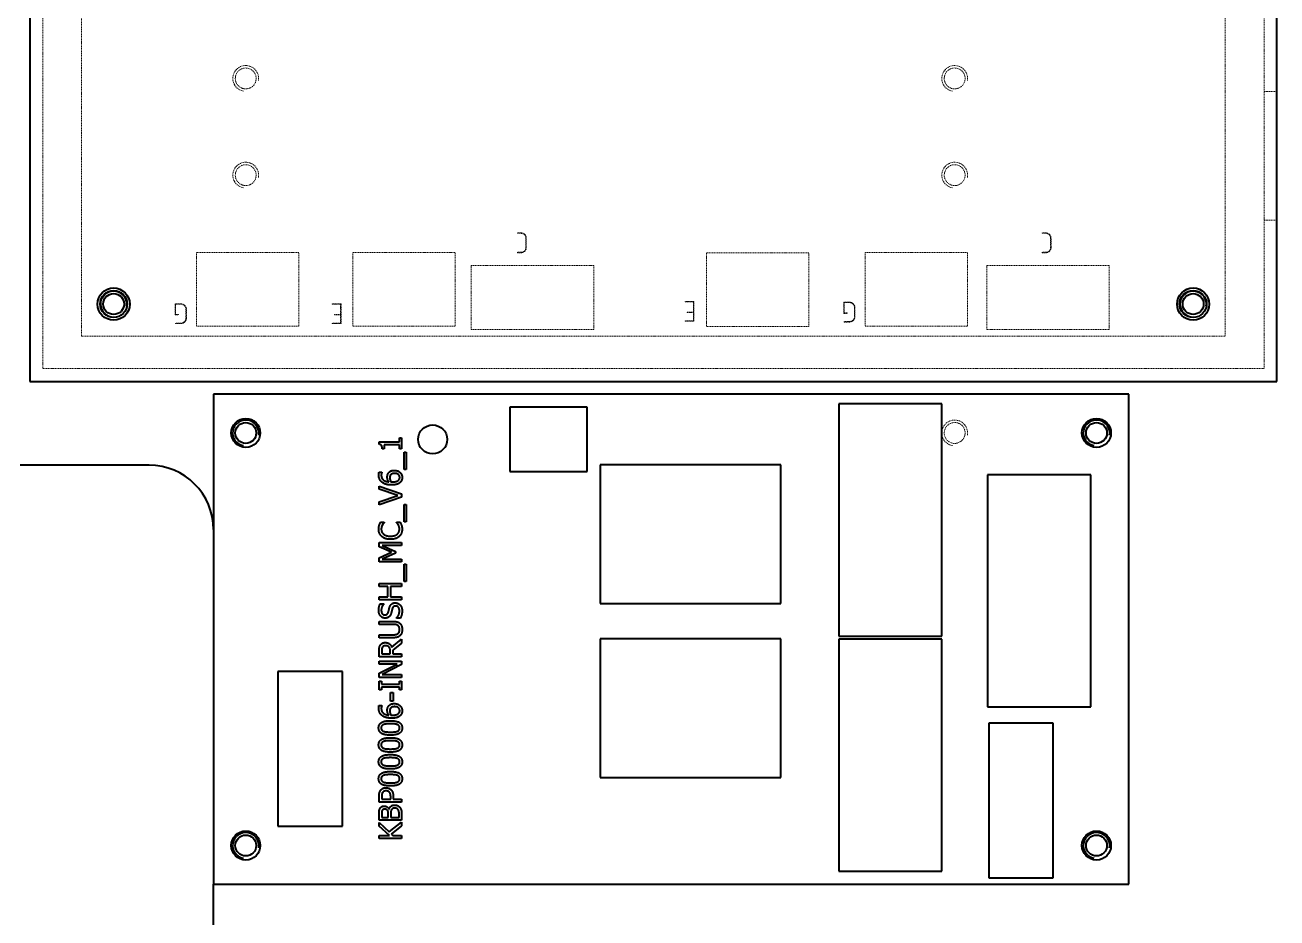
# Model space of a CAD drawing. Header units: inches. Extents: x 6934 to 18973, y 4254 to 7629.
# Drawn here: x 16850 to 17044.3, y 4618.2 to 4756.7 of the extents above; entities that cross this region are included whole.
import ezdxf

# ---------------------------------------------------------------- set-up
doc = ezdxf.new("R2010")
doc.units = ezdxf.units.IN
doc.header["$MEASUREMENT"] = 0
doc.linetypes.add('입력 정류부 ASSY$0$DASHED', pattern=[0.2067, 0.1654, -0.0413])
for name, color, linetype, lineweight, true_color in [('입력 정류부 ASSY$0$가려진 것(ISO)', 2, '입력 정류부 ASSY$0$DASHED', 18, 0xffff00), ('입력 정류부 ASSY$0$가시적인 것(ISO)', 3, 'Continuous', 40, 0x00ff00), ('입력 정류부 ASSY$0$가시적인 좁은 것(ISO)', 3, 'Continuous', 35, 0x00ff00)]:
    doc.layers.add(name, color=color, linetype=linetype, lineweight=lineweight, true_color=true_color)

# ---------------------------------------------------------------- blocks, each defined once
blk = doc.blocks.new('입력 정류부 ASSY')
at = {"layer": '입력 정류부 ASSY$0$가려진 것(ISO)'}
for p, q in [((198.7, 771.43), (198.7, 443.43)), ((388.2, 443.43), (388.2, 771.43)), ((382.19, 603.43), (382.19, 448.44)), ((204.7, 448.44), (204.7, 556.93)), ((390.2, 486.43), (388.2, 486.43)), ((390.2, 466.43), (388.2, 466.43)), ((272.87, 464.47), (272.36, 464.47)), ((272.36, 464.47), (272.36, 464.41)), ((272.36, 464.41), (272.87, 464.41)), ((354.29, 464.47), (353.78, 464.47)), ((353.78, 464.47), (353.78, 464.41)), ((353.78, 464.41), (354.29, 464.41)), ((273.67, 463.6), (273.67, 462.27)), ((273.73, 462.27), (273.73, 463.6)), ((355.08, 463.6), (355.08, 462.27)), ((355.15, 462.27), (355.15, 463.6)), ((238.44, 461.43), (222.56, 461.43)), ((222.56, 461.43), (222.56, 450)), ((238.44, 450), (238.44, 461.43)), ((262.69, 461.43), (246.81, 461.43)), ((246.81, 461.43), (246.81, 450)), ((262.69, 450), (262.69, 461.43)), ((272.87, 461.47), (272.36, 461.47)), ((272.36, 461.47), (272.36, 461.4)), ((272.36, 461.4), (272.87, 461.4)), ((301.71, 461.38), (301.71, 449.95)), ((317.59, 461.38), (301.71, 461.38)), ((317.59, 449.95), (317.59, 461.38)), ((342.18, 461.43), (326.3, 461.43)), ((326.3, 461.43), (326.3, 450)), ((342.18, 450), (342.18, 461.43)), ((354.29, 461.47), (353.78, 461.47)), ((353.78, 461.47), (353.78, 461.4)), ((353.78, 461.4), (354.29, 461.4)), ((284.2, 459.4), (265.2, 459.4)), ((265.2, 459.4), (265.2, 449.5)), ((284.2, 449.5), (284.2, 459.4)), ((345.19, 459.4), (345.19, 449.5)), ((364.19, 459.4), (345.19, 459.4)), ((364.19, 449.5), (364.19, 459.4)), ((220.12, 453.47), (219.25, 453.47)), ((219.25, 453.47), (219.25, 451.74)), ((219.32, 451.8), (219.32, 453.41)), ((219.32, 453.41), (220.12, 453.41)), ((220.92, 452.6), (220.92, 451.27)), ((220.99, 451.27), (220.99, 452.6)), ((244.99, 453.47), (243.62, 453.47)), ((243.62, 453.47), (243.62, 453.41)), ((243.62, 453.41), (244.92, 453.41)), ((244.92, 453.41), (244.92, 451.8)), ((244.99, 450.4), (244.99, 453.47)), ((299.73, 453.85), (298.36, 453.85)), ((298.36, 453.85), (298.36, 453.79)), ((298.36, 453.79), (299.66, 453.79)), ((299.66, 453.79), (299.66, 452.18)), ((299.73, 450.78), (299.73, 453.85)), ((323.86, 453.72), (323, 453.72)), ((323, 453.72), (323, 451.99)), ((323.06, 452.05), (323.06, 453.66)), ((323.06, 453.66), (323.86, 453.66)), ((324.66, 452.85), (324.66, 451.52)), ((324.73, 451.52), (324.73, 452.85)), ((219.25, 451.74), (219.79, 451.74)), ((219.79, 451.8), (219.32, 451.8)), ((219.79, 451.74), (219.79, 451.8)), ((243.95, 451.8), (243.95, 451.74)), ((244.92, 451.8), (243.95, 451.8)), ((243.95, 451.74), (244.92, 451.74)), ((244.92, 451.74), (244.92, 450.47)), ((299.66, 450.85), (298.36, 450.85)), ((298.36, 450.85), (298.36, 450.78)), ((298.36, 450.78), (299.73, 450.78)), ((298.7, 452.18), (298.7, 452.12)), ((299.66, 452.18), (298.7, 452.18)), ((298.7, 452.12), (299.66, 452.12)), ((299.66, 452.12), (299.66, 450.85)), ((323, 451.99), (323.53, 451.99)), ((323.86, 450.72), (323.03, 450.72)), ((323.03, 450.72), (323.03, 450.65)), ((323.53, 452.05), (323.06, 452.05)), ((323.53, 451.99), (323.53, 452.05)), ((220.12, 450.47), (219.29, 450.47)), ((219.29, 450.47), (219.29, 450.4)), ((219.29, 450.4), (220.12, 450.4)), ((222.56, 450), (238.44, 450)), ((244.92, 450.47), (243.62, 450.47)), ((243.62, 450.47), (243.62, 450.4)), ((243.62, 450.4), (244.99, 450.4)), ((246.81, 450), (262.69, 450)), ((265.2, 449.5), (284.2, 449.5)), ((301.71, 449.95), (317.59, 449.95)), ((323.03, 450.65), (323.86, 450.65)), ((326.3, 450), (342.18, 450)), ((345.19, 449.5), (364.19, 449.5)), ((382.19, 448.44), (204.7, 448.44)), ((198.7, 443.43), (388.2, 443.43))]:
    blk.add_line(p, q, dxfattribs=at)
for centre in [(230.2, 488.44), (340.2, 488.44), (230.2, 473.44), (340.2, 473.44), (340.2, 433.44)]:
    blk.add_circle(centre, 1.62, dxfattribs=at)
for centre in [(230.2, 488.44), (340.2, 488.44), (230.2, 473.44), (340.2, 473.44), (340.2, 433.44)]:
    blk.add_arc(centre, 2, 350, 260, dxfattribs=at)
for points, knots in [([(273.51, 464.24), (273.47, 464.28), (273.43, 464.31), (273.33, 464.37), (273.28, 464.39), (273.12, 464.45), (272.99, 464.47), (272.87, 464.47)], [-0.06933666, -0.06933666, -0.06933666, -0.06933666, -0.05338331, -0.05338331, -0.03696973, -0.03696973, 0, 0, 0, 0]), ([(272.87, 464.41), (272.94, 464.41), (273.01, 464.4), (273.13, 464.38), (273.19, 464.36), (273.35, 464.29), (273.42, 464.24), (273.52, 464.13), (273.57, 464.05), (273.63, 463.89), (273.67, 463.78), (273.67, 463.6)], [-0.1885188, -0.1885188, -0.1885188, -0.1885188, -0.1659728, -0.1659728, -0.1454636, -0.1454636, -0.1084302, -0.1084302, -0.0519346, -0.0519346, 0, 0, 0, 0]), ([(354.92, 464.24), (354.88, 464.28), (354.84, 464.31), (354.75, 464.37), (354.7, 464.39), (354.53, 464.45), (354.41, 464.47), (354.29, 464.47)], [-0.06933666, -0.06933666, -0.06933666, -0.06933666, -0.05338331, -0.05338331, -0.03696973, -0.03696973, 0, 0, 0, 0]), ([(354.29, 464.41), (354.35, 464.41), (354.42, 464.4), (354.55, 464.38), (354.61, 464.36), (354.77, 464.29), (354.83, 464.24), (354.94, 464.13), (354.99, 464.05), (355.05, 463.89), (355.08, 463.78), (355.08, 463.6)], [-0.1885188, -0.1885188, -0.1885188, -0.1885188, -0.1659728, -0.1659728, -0.1454636, -0.1454636, -0.1084302, -0.1084302, -0.0519346, -0.0519346, 0, 0, 0, 0]), ([(273.73, 463.6), (273.73, 463.74), (273.71, 463.88), (273.62, 464.1), (273.57, 464.18), (273.51, 464.24)], [-0.07016867, -0.07016867, -0.07016867, -0.07016867, -0.02849917, -0.02849917, 0, 0, 0, 0]), ([(355.15, 463.6), (355.15, 463.74), (355.13, 463.88), (355.04, 464.1), (354.99, 464.18), (354.92, 464.24)], [-0.07016867, -0.07016867, -0.07016867, -0.07016867, -0.02849917, -0.02849917, 0, 0, 0, 0]), ([(273.67, 462.27), (273.67, 462.2), (273.66, 462.13), (273.64, 461.99), (273.62, 461.93), (273.56, 461.8), (273.51, 461.73), (273.39, 461.61), (273.31, 461.56), (273.12, 461.49), (272.99, 461.47), (272.87, 461.47)], [-0.1291688, -0.1291688, -0.1291688, -0.1291688, -0.1076168, -0.1076168, -0.0884252, -0.0884252, -0.0632361, -0.0632361, -0.0368584, -0.0368584, 0, 0, 0, 0]), ([(272.87, 461.4), (273, 461.4), (273.14, 461.42), (273.35, 461.51), (273.43, 461.57), (273.51, 461.64)], [-0.07007339, -0.07007339, -0.07007339, -0.07007339, -0.0297248, -0.0297248, 0, 0, 0, 0]), ([(273.51, 461.64), (273.54, 461.67), (273.58, 461.71), (273.63, 461.81), (273.66, 461.86), (273.72, 462.02), (273.73, 462.15), (273.73, 462.27)], [-0.06952657, -0.06952657, -0.06952657, -0.06952657, -0.05347381, -0.05347381, -0.03700794, -0.03700794, 0, 0, 0, 0]), ([(355.08, 462.27), (355.08, 462.2), (355.08, 462.13), (355.05, 461.99), (355.03, 461.93), (354.97, 461.8), (354.93, 461.73), (354.8, 461.61), (354.73, 461.56), (354.53, 461.49), (354.41, 461.47), (354.29, 461.47)], [-0.1291688, -0.1291688, -0.1291688, -0.1291688, -0.1076168, -0.1076168, -0.0884252, -0.0884252, -0.0632361, -0.0632361, -0.0368584, -0.0368584, 0, 0, 0, 0]), ([(354.29, 461.4), (354.42, 461.4), (354.55, 461.42), (354.77, 461.51), (354.85, 461.57), (354.92, 461.64)], [-0.07007339, -0.07007339, -0.07007339, -0.07007339, -0.0297248, -0.0297248, 0, 0, 0, 0]), ([(354.92, 461.64), (354.96, 461.67), (354.99, 461.71), (355.05, 461.81), (355.07, 461.86), (355.14, 462.02), (355.15, 462.15), (355.15, 462.27)], [-0.06952657, -0.06952657, -0.06952657, -0.06952657, -0.05347381, -0.05347381, -0.03700794, -0.03700794, 0, 0, 0, 0]), ([(220.74, 453.23), (220.7, 453.27), (220.66, 453.3), (220.56, 453.36), (220.52, 453.39), (220.35, 453.45), (220.24, 453.47), (220.12, 453.47)], [-0.06864886, -0.06864886, -0.06864886, -0.06864886, -0.05168755, -0.05168755, -0.03506899, -0.03506899, 0, 0, 0, 0]), ([(220.12, 453.41), (220.23, 453.41), (220.34, 453.39), (220.54, 453.31), (220.62, 453.25), (220.7, 453.18)], [-0.06400838, -0.06400838, -0.06400838, -0.06400838, -0.03085808, -0.03085808, 0, 0, 0, 0]), ([(220.7, 453.18), (220.73, 453.14), (220.77, 453.1), (220.82, 453.02), (220.85, 452.97), (220.9, 452.82), (220.92, 452.71), (220.92, 452.6)], [-0.06385015, -0.06385015, -0.06385015, -0.06385015, -0.04821491, -0.04821491, -0.03281041, -0.03281041, 0, 0, 0, 0]), ([(220.99, 452.6), (220.99, 452.72), (220.97, 452.84), (220.88, 453.06), (220.82, 453.15), (220.74, 453.23)], [-0.06951228, -0.06951228, -0.06951228, -0.06951228, -0.03314625, -0.03314625, 0, 0, 0, 0]), ([(324.48, 453.48), (324.44, 453.52), (324.4, 453.55), (324.31, 453.61), (324.26, 453.64), (324.1, 453.7), (323.98, 453.72), (323.86, 453.72)], [-0.06864886, -0.06864886, -0.06864886, -0.06864886, -0.05168755, -0.05168755, -0.03506899, -0.03506899, 0, 0, 0, 0]), ([(323.86, 453.66), (323.97, 453.66), (324.08, 453.64), (324.28, 453.56), (324.36, 453.5), (324.44, 453.43)], [-0.06400838, -0.06400838, -0.06400838, -0.06400838, -0.03085808, -0.03085808, 0, 0, 0, 0]), ([(324.44, 453.43), (324.47, 453.39), (324.51, 453.35), (324.56, 453.27), (324.59, 453.22), (324.65, 453.07), (324.66, 452.96), (324.66, 452.85)], [-0.06385015, -0.06385015, -0.06385015, -0.06385015, -0.04821491, -0.04821491, -0.03281041, -0.03281041, 0, 0, 0, 0]), ([(324.73, 452.85), (324.73, 452.97), (324.71, 453.09), (324.62, 453.31), (324.56, 453.4), (324.48, 453.48)], [-0.06951228, -0.06951228, -0.06951228, -0.06951228, -0.03314625, -0.03314625, 0, 0, 0, 0]), ([(220.66, 450.68), (220.58, 450.61), (220.5, 450.56), (220.32, 450.49), (220.22, 450.47), (220.12, 450.47)], [-0.05938919, -0.05938919, -0.05938919, -0.05938919, -0.02937709, -0.02937709, 0, 0, 0, 0]), ([(220.92, 451.27), (220.92, 451.21), (220.91, 451.15), (220.89, 451.03), (220.87, 450.97), (220.8, 450.83), (220.74, 450.75), (220.66, 450.68)], [-0.06740971, -0.06740971, -0.06740971, -0.06740971, -0.04873109, -0.04873109, -0.0310245, -0.0310245, 0, 0, 0, 0]), ([(220.71, 450.63), (220.75, 450.67), (220.8, 450.72), (220.87, 450.82), (220.9, 450.87), (220.97, 451.04), (220.99, 451.15), (220.99, 451.27)], [-0.07304362, -0.07304362, -0.07304362, -0.07304362, -0.0539676, -0.0539676, -0.03553634, -0.03553634, 0, 0, 0, 0]), ([(324.4, 450.93), (324.33, 450.86), (324.24, 450.81), (324.06, 450.74), (323.96, 450.72), (323.86, 450.72)], [-0.05938919, -0.05938919, -0.05938919, -0.05938919, -0.02937709, -0.02937709, 0, 0, 0, 0]), ([(323.86, 450.65), (323.97, 450.65), (324.07, 450.67), (324.28, 450.75), (324.37, 450.81), (324.45, 450.88)], [-0.06456345, -0.06456345, -0.06456345, -0.06456345, -0.03252145, -0.03252145, 0, 0, 0, 0]), ([(324.66, 451.52), (324.66, 451.46), (324.66, 451.4), (324.63, 451.28), (324.61, 451.22), (324.54, 451.08), (324.48, 451), (324.4, 450.93)], [-0.06740971, -0.06740971, -0.06740971, -0.06740971, -0.04873109, -0.04873109, -0.0310245, -0.0310245, 0, 0, 0, 0]), ([(324.45, 450.88), (324.49, 450.92), (324.54, 450.97), (324.61, 451.07), (324.64, 451.12), (324.71, 451.29), (324.73, 451.4), (324.73, 451.52)], [-0.07304362, -0.07304362, -0.07304362, -0.07304362, -0.0539676, -0.0539676, -0.03553634, -0.03553634, 0, 0, 0, 0]), ([(220.12, 450.4), (220.23, 450.4), (220.33, 450.42), (220.53, 450.5), (220.62, 450.56), (220.71, 450.63)], [-0.06456345, -0.06456345, -0.06456345, -0.06456345, -0.03252145, -0.03252145, 0, 0, 0, 0])]:
    blk.add_open_spline(points, degree=3, knots=knots, dxfattribs=at)
at = {"layer": '입력 정류부 ASSY$0$가시적인 것(ISO)'}
for p, q in [((196.7, 773.43), (196.7, 441.43)), ((390.2, 441.43), (390.2, 773.43)), ((196.7, 441.43), (390.2, 441.43)), ((367.2, 439.44), (225.2, 439.44)), ((225.2, 439.44), (225.2, 363.44)), ((367.2, 363.44), (367.2, 439.44)), ((283.2, 437.44), (271.2, 437.44)), ((271.2, 437.44), (271.2, 427.44)), ((283.2, 427.44), (283.2, 437.44)), ((338.2, 437.94), (322.2, 437.94)), ((322.2, 437.94), (322.2, 401.94)), ((338.2, 401.94), (338.2, 437.94)), ((250.88, 431.68), (250.88, 432.04)), ((250.88, 432.04), (254.04, 432.04)), ((251.69, 431.59), (251.69, 430.96)), ((254.04, 431.59), (251.69, 431.59)), ((254.04, 432.04), (254.04, 432.67)), ((254.04, 432.67), (254.39, 432.67)), ((254.04, 430.96), (254.04, 431.59)), ((254.39, 432.67), (254.39, 430.96)), ((251.69, 430.96), (251.37, 430.96)), ((254.39, 430.96), (254.04, 430.96)), ((254.79, 430.46), (255.1, 430.46)), ((254.79, 427.76), (254.79, 430.46)), ((255.1, 430.46), (255.1, 427.76)), ((215.2, 428.44), (195.2, 428.44)), ((255.1, 427.76), (254.79, 427.76)), ((271.2, 427.44), (283.2, 427.44)), ((313.2, 428.49), (285.2, 428.49)), ((285.2, 428.49), (285.2, 406.99)), ((313.2, 406.99), (313.2, 428.49)), ((250.88, 427.34), (251.33, 427.34)), ((251.33, 427.34), (251.33, 427.32)), ((361.3, 426.94), (345.3, 426.94)), ((345.3, 426.94), (345.3, 390.94)), ((361.3, 390.94), (361.3, 426.94)), ((250.89, 424.72), (250.89, 425.19)), ((250.89, 425.19), (254.39, 423.99)), ((253.8, 423.75), (250.89, 424.72)), ((250.89, 422.78), (253.8, 423.75)), ((254.39, 423.49), (250.89, 422.28)), ((254.39, 423.99), (254.39, 423.49)), ((250.89, 422.28), (250.89, 422.78)), ((254.79, 422.34), (255.1, 422.34)), ((254.79, 419.64), (254.79, 422.34)), ((255.1, 422.34), (255.1, 419.64)), ((251.13, 419.6), (251.69, 419.6)), ((251.69, 419.6), (251.69, 419.56)), ((253.6, 419.56), (253.6, 419.6)), ((253.6, 419.6), (254.16, 419.6)), ((255.1, 419.64), (254.79, 419.64)), ((250.89, 416.43), (254.39, 416.43)), ((250.89, 415.78), (250.89, 416.43)), ((252.84, 414.94), (250.89, 415.78)), ((254.39, 415.96), (251.38, 415.96)), ((251.38, 415.96), (253.43, 415.05)), ((254.39, 416.43), (254.39, 415.96)), ((250.89, 414.06), (252.84, 414.94)), ((250.89, 413.43), (250.89, 414.06)), ((253.43, 414.77), (251.38, 413.86)), ((251.38, 413.86), (254.39, 413.86)), ((253.43, 415.05), (253.43, 414.77)), ((254.39, 413.86), (254.39, 413.43)), ((254.39, 413.43), (250.89, 413.43)), ((254.79, 410.41), (254.79, 413.11)), ((254.79, 413.11), (255.1, 413.11)), ((255.1, 413.11), (255.1, 410.41)), ((250.89, 410.09), (254.39, 410.09)), ((250.89, 409.63), (250.89, 410.09)), ((254.39, 410.09), (254.39, 409.63)), ((255.1, 410.41), (254.79, 410.41)), ((252.27, 409.63), (250.89, 409.63)), ((250.89, 408.02), (252.27, 408.02)), ((250.89, 407.55), (250.89, 408.02)), ((252.27, 408.02), (252.27, 409.63)), ((254.39, 409.63), (252.68, 409.63)), ((252.68, 409.63), (252.68, 408.02)), ((252.68, 408.02), (254.39, 408.02)), ((254.39, 408.02), (254.39, 407.55)), ((254.39, 407.55), (250.89, 407.55)), ((251.06, 406.94), (251.61, 406.94)), ((251.61, 406.94), (251.61, 406.91)), ((285.2, 406.99), (313.2, 406.99)), ((250.89, 404.21), (253.08, 404.21)), ((250.89, 403.74), (250.89, 404.21)), ((253.6, 404.7), (253.6, 404.73)), ((254.18, 404.7), (253.6, 404.7)), ((253.09, 403.74), (250.89, 403.74)), ((250.89, 401.67), (250.89, 402.14)), ((250.89, 402.14), (253.08, 402.14)), ((253.08, 401.67), (250.89, 401.67)), ((252.87, 400.19), (254.39, 401.44)), ((254.39, 400.83), (253, 399.73)), ((254.39, 401.44), (254.39, 400.83)), ((313.2, 401.49), (285.2, 401.49)), ((285.2, 401.49), (285.2, 379.99)), ((313.2, 379.99), (313.2, 401.49)), ((322.2, 401.94), (338.2, 401.94)), ((338.2, 401.44), (322.2, 401.44)), ((322.2, 401.44), (322.2, 365.44)), ((338.2, 365.44), (338.2, 401.44)), ((250.89, 398.73), (250.89, 399.63)), ((254.39, 398.73), (250.89, 398.73)), ((251.3, 399.66), (251.3, 399.19)), ((251.3, 399.19), (252.61, 399.19)), ((252.61, 399.19), (252.61, 399.6)), ((253, 399.73), (253, 399.19)), ((253, 399.19), (254.39, 399.19)), ((254.39, 399.19), (254.39, 398.73)), ((245.2, 396.44), (235.2, 396.44)), ((235.2, 396.44), (235.2, 372.44)), ((245.2, 372.44), (245.2, 396.44)), ((250.89, 397.59), (250.89, 398.02)), ((250.89, 398.02), (254.39, 398.02)), ((250.89, 396.18), (253.67, 397.59)), ((253.67, 397.59), (250.89, 397.59)), ((254.39, 397.5), (251.38, 395.95)), ((254.39, 398.02), (254.39, 397.5)), ((250.89, 395.52), (250.89, 396.18)), ((254.39, 395.52), (250.89, 395.52)), ((250.89, 394.94), (251.25, 394.94)), ((250.89, 393.58), (250.89, 394.94)), ((251.25, 394.94), (251.25, 394.49)), ((251.25, 394.49), (254.04, 394.49)), ((251.38, 395.95), (254.39, 395.95)), ((254.04, 394.94), (254.39, 394.94)), ((254.04, 394.49), (254.04, 394.94)), ((254.39, 395.95), (254.39, 395.52)), ((254.39, 394.94), (254.39, 393.58)), ((251.25, 393.58), (250.89, 393.58)), ((254.04, 394.03), (251.25, 394.03)), ((251.25, 394.03), (251.25, 393.58)), ((252.65, 391.83), (252.65, 393.16)), ((252.65, 393.16), (253.08, 393.16)), ((253.08, 393.16), (253.08, 391.83)), ((254.04, 393.58), (254.04, 394.03)), ((254.39, 393.58), (254.04, 393.58)), ((250.88, 391.16), (251.33, 391.16)), ((251.33, 391.16), (251.33, 391.14)), ((253.08, 391.83), (252.65, 391.83)), ((345.3, 390.94), (361.3, 390.94)), ((355.5, 388.44), (345.5, 388.44)), ((345.5, 388.44), (345.5, 364.44)), ((355.5, 364.44), (355.5, 388.44)), ((285.2, 379.99), (313.2, 379.99)), ((250.89, 376.19), (250.89, 377.07)), ((251.3, 377.04), (251.3, 376.65)), ((252.69, 376.65), (252.69, 376.97)), ((253.09, 377.05), (253.09, 376.65)), ((254.39, 376.19), (250.89, 376.19)), ((251.3, 376.65), (252.69, 376.65)), ((252.43, 375.07), (252.45, 375.07)), ((253.09, 376.65), (254.39, 376.65)), ((254.39, 376.65), (254.39, 376.19)), ((250.89, 373.35), (250.89, 374.28)), ((254.39, 373.35), (250.89, 373.35)), ((250.89, 372.99), (252.46, 371.54)), ((250.89, 372.42), (250.89, 372.99)), ((251.29, 374.26), (251.29, 373.81)), ((251.29, 373.81), (252.32, 373.81)), ((252.32, 373.81), (252.32, 374.34)), ((252.46, 371.54), (254.39, 373.07)), ((252.7, 374.34), (252.7, 373.81)), ((252.7, 373.81), (254, 373.81)), ((254, 373.81), (254, 374.19)), ((254.39, 374.35), (254.39, 373.35)), ((254.39, 373.07), (254.39, 372.47)), ((235.2, 372.44), (245.2, 372.44)), ((252.5, 370.98), (250.89, 372.42)), ((254.39, 372.47), (252.77, 371.19)), ((252.77, 371.19), (253, 370.98)), ((250.89, 370.98), (252.5, 370.98)), ((250.89, 370.52), (250.89, 370.98)), ((254.39, 370.52), (250.89, 370.52)), ((253, 370.98), (254.39, 370.98)), ((254.39, 370.98), (254.39, 370.52)), ((322.2, 365.44), (338.2, 365.44)), ((225.2, 297.44), (225.2, 363.44)), ((225.2, 363.44), (367.2, 363.44)), ((345.5, 364.44), (355.5, 364.44))]:
    blk.add_line(p, q, dxfattribs=at)
for centre, radius in [((209.7, 453.43), 2.5), ((209.7, 453.44), 2.1), ((209.7, 453.44), 1.62), ((377.2, 453.43), 2.5), ((377.19, 453.44), 2.1), ((377.2, 453.44), 1.62), ((230.2, 433.44), 2.25), ((362.2, 433.44), 2.25), ((230.2, 433.44), 1.62), ((259.2, 432.44), 2.25), ((362.2, 433.44), 1.62), ((230.2, 369.44), 2.25), ((230.2, 369.44), 1.62), ((362.2, 369.44), 2.25), ((362.2, 369.44), 1.62)]:
    blk.add_circle(centre, radius, dxfattribs=at)
blk.add_arc((215.2, 418.44), 10, 0, 90, dxfattribs=at)
for points in [[(251.37, 430.96), (251.37, 431.32), (251.17, 431.66), (250.88, 431.68)], [(252.37, 427.26), (252.51, 427.45), (252.96, 427.64), (253.26, 427.64)], [(253.26, 427.64), (253.53, 427.64), (253.99, 427.46), (254.14, 427.31)], [(250.83, 426.94), (250.83, 427.06), (250.85, 427.26), (250.88, 427.34)], [(251.39, 425.76), (251.13, 425.95), (250.83, 426.55), (250.83, 426.94)], [(251.33, 427.32), (251.29, 427.25), (251.23, 427.02), (251.23, 426.88)], [(251.23, 426.88), (251.23, 426.44), (251.82, 425.91), (252.4, 425.86)], [(252.86, 425.37), (252.4, 425.37), (251.67, 425.56), (251.39, 425.76)], [(252.16, 426.58), (252.16, 426.79), (252.24, 427.09), (252.37, 427.26)], [(252.4, 425.86), (252.29, 426.02), (252.16, 426.37), (252.16, 426.58)], [(252.67, 426.93), (252.6, 426.83), (252.55, 426.6), (252.55, 426.48)], [(252.55, 426.48), (252.55, 426.31), (252.65, 426.01), (252.74, 425.86)], [(253.28, 427.17), (253.06, 427.17), (252.77, 427.05), (252.67, 426.93)], [(252.74, 425.86), (252.79, 425.85), (252.89, 425.85), (252.96, 425.85)], [(254.15, 425.76), (253.96, 425.58), (253.32, 425.37), (252.86, 425.37)], [(252.96, 425.85), (253.33, 425.85), (253.77, 425.99), (253.89, 426.1)], [(254.09, 426.53), (254.09, 426.82), (253.68, 427.17), (253.28, 427.17)], [(253.89, 426.1), (254, 426.2), (254.09, 426.41), (254.09, 426.53)], [(254.14, 427.31), (254.3, 427.16), (254.47, 426.77), (254.47, 426.53)], [(254.47, 426.53), (254.47, 426.29), (254.31, 425.91), (254.15, 425.76)], [(250.92, 419.13), (250.96, 419.24), (251.06, 419.48), (251.13, 419.6)], [(254.16, 419.6), (254.21, 419.48), (254.31, 419.27), (254.35, 419.13)], [(250.83, 418.51), (250.83, 418.69), (250.88, 419), (250.92, 419.13)], [(251.31, 417.38), (251.08, 417.59), (250.83, 418.16), (250.83, 418.51)], [(251.4, 419.16), (251.32, 419.03), (251.23, 418.72), (251.23, 418.51)], [(251.23, 418.51), (251.23, 418.29), (251.41, 417.89), (251.59, 417.74)], [(251.69, 419.56), (251.63, 419.5), (251.47, 419.3), (251.4, 419.16)], [(251.59, 417.74), (251.77, 417.59), (252.31, 417.43), (252.65, 417.43)], [(252.65, 417.43), (253.01, 417.43), (253.53, 417.6), (253.71, 417.75)], [(253.88, 419.19), (253.81, 419.32), (253.65, 419.51), (253.6, 419.56)], [(253.71, 417.75), (253.88, 417.9), (254.05, 418.29), (254.05, 418.51)], [(254.05, 418.51), (254.05, 418.71), (253.95, 419.06), (253.88, 419.19)], [(254.46, 418.51), (254.46, 418.17), (254.23, 417.59), (254, 417.38)], [(254.35, 419.13), (254.41, 418.98), (254.46, 418.72), (254.46, 418.51)], [(252.65, 416.94), (252.21, 416.94), (251.56, 417.16), (251.31, 417.38)], [(254, 417.38), (253.77, 417.17), (253.09, 416.94), (252.65, 416.94)], [(250.83, 405.9), (250.83, 406.2), (250.95, 406.72), (251.06, 406.94)], [(251.61, 406.91), (251.46, 406.74), (251.23, 406.22), (251.23, 405.93)], [(252.33, 405.67), (252.37, 405.81), (252.47, 406.24), (252.51, 406.38)], [(252.51, 406.38), (252.62, 406.74), (253.07, 407.08), (253.4, 407.08)], [(252.93, 406.16), (252.89, 406), (252.83, 405.73), (252.77, 405.53)], [(253.47, 406.59), (253.26, 406.59), (253, 406.39), (252.93, 406.16)], [(253.4, 407.08), (253.6, 407.08), (254, 406.91), (254.14, 406.76)], [(254.05, 405.81), (254.05, 406.2), (253.73, 406.59), (253.47, 406.59)], [(254.14, 406.76), (254.29, 406.59), (254.46, 406.17), (254.46, 405.85)], [(251.83, 404.72), (251.41, 404.72), (250.83, 405.39), (250.83, 405.9)], [(251.23, 405.93), (251.23, 405.61), (251.54, 405.21), (251.78, 405.21)], [(251.78, 405.21), (252.01, 405.21), (252.27, 405.45), (252.33, 405.67)], [(252.47, 404.95), (252.35, 404.84), (252.04, 404.72), (251.83, 404.72)], [(252.77, 405.53), (252.73, 405.35), (252.58, 405.06), (252.47, 404.95)], [(253.08, 404.21), (253.44, 404.21), (253.97, 404.06), (254.14, 403.87)], [(253.6, 404.73), (253.82, 404.96), (254.05, 405.54), (254.05, 405.81)], [(254.46, 405.85), (254.46, 405.47), (254.3, 404.93), (254.18, 404.7)], [(253.08, 402.14), (253.32, 402.14), (253.65, 402.2), (253.78, 402.29)], [(253.78, 403.59), (253.65, 403.68), (253.33, 403.74), (253.09, 403.74)], [(254.07, 402.94), (254.07, 403.16), (253.93, 403.5), (253.78, 403.59)], [(253.78, 402.29), (253.93, 402.38), (254.07, 402.71), (254.07, 402.94)], [(254.14, 403.87), (254.31, 403.7), (254.47, 403.26), (254.47, 402.94)], [(254.47, 402.94), (254.47, 402.63), (254.31, 402.17), (254.14, 402.01)], [(250.89, 399.63), (250.89, 399.93), (250.96, 400.34), (251.08, 400.52)], [(251.08, 400.52), (251.2, 400.71), (251.57, 400.92), (251.84, 400.92)], [(251.42, 400.21), (251.35, 400.11), (251.3, 399.85), (251.3, 399.66)], [(251.88, 400.43), (251.73, 400.43), (251.49, 400.33), (251.42, 400.21)], [(251.84, 400.92), (252.23, 400.92), (252.75, 400.53), (252.87, 400.19)], [(252.43, 400.23), (252.34, 400.34), (252.06, 400.43), (251.88, 400.43)], [(252.61, 399.6), (252.61, 399.8), (252.54, 400.12), (252.43, 400.23)], [(254.14, 402.01), (253.96, 401.82), (253.45, 401.67), (253.08, 401.67)], [(250.83, 390.76), (250.83, 390.87), (250.85, 391.08), (250.88, 391.16)], [(251.39, 389.57), (251.13, 389.76), (250.83, 390.36), (250.83, 390.76)], [(251.33, 391.14), (251.29, 391.07), (251.23, 390.83), (251.23, 390.7)], [(251.23, 390.7), (251.23, 390.26), (251.82, 389.72), (252.4, 389.67)], [(252.16, 390.4), (252.16, 390.61), (252.24, 390.91), (252.37, 391.08)], [(252.37, 391.08), (252.51, 391.27), (252.96, 391.46), (253.26, 391.46)], [(252.67, 390.74), (252.6, 390.65), (252.55, 390.42), (252.55, 390.3)], [(253.28, 390.98), (253.06, 390.98), (252.77, 390.87), (252.67, 390.74)], [(253.26, 391.46), (253.53, 391.46), (253.99, 391.28), (254.14, 391.13)], [(254.09, 390.35), (254.09, 390.63), (253.68, 390.98), (253.28, 390.98)], [(254.14, 391.13), (254.3, 390.97), (254.47, 390.58), (254.47, 390.35)], [(250.82, 387.68), (250.82, 388.26), (251.73, 388.8), (252.64, 388.8)], [(252.86, 389.19), (252.4, 389.19), (251.67, 389.38), (251.39, 389.57)], [(252.4, 389.67), (252.29, 389.84), (252.16, 390.19), (252.16, 390.4)], [(252.55, 390.3), (252.55, 390.13), (252.65, 389.82), (252.74, 389.67)], [(252.64, 388.8), (253.59, 388.8), (254.47, 388.25), (254.47, 387.68)], [(252.74, 389.67), (252.79, 389.67), (252.89, 389.66), (252.96, 389.66)], [(254.15, 389.58), (253.96, 389.39), (253.32, 389.19), (252.86, 389.19)], [(252.96, 389.66), (253.33, 389.66), (253.77, 389.81), (253.89, 389.91)], [(253.89, 389.91), (254, 390.01), (254.09, 390.23), (254.09, 390.35)], [(254.47, 390.35), (254.47, 390.11), (254.31, 389.72), (254.15, 389.58)], [(252.65, 386.56), (251.7, 386.56), (250.82, 387.11), (250.82, 387.68)], [(251.58, 388.19), (251.4, 388.12), (251.21, 387.88), (251.21, 387.68)], [(251.21, 387.68), (251.21, 387.49), (251.4, 387.23), (251.58, 387.16)], [(252.64, 388.32), (252.28, 388.32), (251.75, 388.27), (251.58, 388.19)], [(251.58, 387.16), (251.76, 387.09), (252.3, 387.04), (252.65, 387.04)], [(253.71, 388.2), (253.54, 388.27), (253, 388.32), (252.64, 388.32)], [(254.47, 387.68), (254.47, 387.1), (253.57, 386.56), (252.65, 386.56)], [(252.65, 387.04), (253.02, 387.04), (253.51, 387.08), (253.7, 387.16)], [(253.7, 387.16), (253.88, 387.22), (254.08, 387.48), (254.08, 387.68)], [(254.08, 387.68), (254.08, 387.87), (253.9, 388.13), (253.71, 388.2)], [(250.82, 385.05), (250.82, 385.63), (251.73, 386.17), (252.64, 386.17)], [(252.65, 383.93), (251.7, 383.93), (250.82, 384.48), (250.82, 385.05)], [(251.58, 385.57), (251.4, 385.5), (251.21, 385.25), (251.21, 385.05)], [(251.21, 385.05), (251.21, 384.86), (251.4, 384.61), (251.58, 384.53)], [(252.64, 385.7), (252.28, 385.7), (251.75, 385.64), (251.58, 385.57)], [(252.64, 386.17), (253.59, 386.17), (254.47, 385.62), (254.47, 385.05)], [(253.71, 385.57), (253.54, 385.64), (253, 385.7), (252.64, 385.7)], [(254.47, 385.05), (254.47, 384.48), (253.57, 383.93), (252.65, 383.93)], [(253.7, 384.53), (253.88, 384.6), (254.08, 384.85), (254.08, 385.05)], [(254.08, 385.05), (254.08, 385.25), (253.9, 385.5), (253.71, 385.57)], [(250.82, 382.43), (250.82, 383), (251.73, 383.55), (252.64, 383.55)], [(251.58, 382.94), (251.4, 382.87), (251.21, 382.62), (251.21, 382.43)], [(251.58, 384.53), (251.76, 384.46), (252.3, 384.41), (252.65, 384.41)], [(252.64, 383.07), (252.28, 383.07), (251.75, 383.01), (251.58, 382.94)], [(252.64, 383.55), (253.59, 383.55), (254.47, 383), (254.47, 382.43)], [(253.71, 382.94), (253.54, 383.01), (253, 383.07), (252.64, 383.07)], [(252.65, 384.41), (253.02, 384.41), (253.51, 384.46), (253.7, 384.53)], [(254.08, 382.43), (254.08, 382.62), (253.9, 382.87), (253.71, 382.94)], [(252.65, 381.31), (251.7, 381.31), (250.82, 381.86), (250.82, 382.43)], [(250.82, 379.8), (250.82, 380.38), (251.73, 380.92), (252.64, 380.92)], [(251.21, 382.43), (251.21, 382.23), (251.4, 381.98), (251.58, 381.91)], [(251.58, 381.91), (251.76, 381.84), (252.3, 381.78), (252.65, 381.78)], [(252.64, 380.92), (253.59, 380.92), (254.47, 380.37), (254.47, 379.8)], [(254.47, 382.43), (254.47, 381.85), (253.57, 381.31), (252.65, 381.31)], [(252.65, 381.78), (253.02, 381.78), (253.51, 381.83), (253.7, 381.9)], [(253.7, 381.9), (253.88, 381.97), (254.08, 382.22), (254.08, 382.43)], [(252.65, 378.68), (251.7, 378.68), (250.82, 379.23), (250.82, 379.8)], [(251.58, 380.32), (251.4, 380.24), (251.21, 380), (251.21, 379.8)], [(251.21, 379.8), (251.21, 379.61), (251.4, 379.35), (251.58, 379.28)], [(252.64, 380.44), (252.28, 380.44), (251.75, 380.39), (251.58, 380.32)], [(251.58, 379.28), (251.76, 379.21), (252.3, 379.16), (252.65, 379.16)], [(253.71, 380.32), (253.54, 380.39), (253, 380.44), (252.64, 380.44)], [(254.47, 379.8), (254.47, 379.22), (253.57, 378.68), (252.65, 378.68)], [(252.65, 379.16), (253.02, 379.16), (253.51, 379.2), (253.7, 379.28)], [(253.7, 379.28), (253.88, 379.35), (254.08, 379.6), (254.08, 379.8)], [(254.08, 379.8), (254.08, 379.99), (253.9, 380.25), (253.71, 380.32)], [(250.89, 377.07), (250.89, 377.38), (251, 377.81), (251.11, 377.98)], [(251.11, 377.98), (251.25, 378.18), (251.66, 378.4), (251.95, 378.4)], [(251.43, 377.66), (251.36, 377.55), (251.3, 377.26), (251.3, 377.04)], [(251.96, 377.91), (251.78, 377.91), (251.52, 377.79), (251.43, 377.66)], [(251.95, 378.4), (252.18, 378.4), (252.58, 378.24), (252.73, 378.09)], [(252.48, 377.71), (252.38, 377.82), (252.13, 377.91), (251.96, 377.91)], [(252.69, 376.97), (252.69, 377.25), (252.6, 377.6), (252.48, 377.71)], [(252.73, 378.09), (252.91, 377.91), (253.09, 377.42), (253.09, 377.05)], [(250.89, 374.28), (250.89, 374.65), (250.94, 375.03), (251.04, 375.2)], [(251.04, 375.2), (251.14, 375.39), (251.46, 375.56), (251.68, 375.56)], [(251.75, 375.07), (251.62, 375.07), (251.44, 374.99), (251.38, 374.9)], [(251.68, 375.56), (251.93, 375.56), (252.32, 375.3), (252.43, 375.07)], [(252.2, 374.88), (252.13, 374.99), (251.91, 375.07), (251.75, 375.07)], [(252.45, 375.07), (252.53, 375.38), (252.98, 375.72), (253.32, 375.72)], [(252.79, 374.95), (252.74, 374.84), (252.7, 374.58), (252.7, 374.34)], [(253.34, 375.24), (253.14, 375.24), (252.89, 375.12), (252.79, 374.95)], [(253.32, 375.72), (253.58, 375.72), (253.98, 375.52), (254.11, 375.36)], [(253.85, 374.99), (253.76, 375.12), (253.52, 375.24), (253.34, 375.24)], [(254, 374.19), (254, 374.5), (253.94, 374.85), (253.85, 374.99)], [(254.11, 375.36), (254.26, 375.16), (254.39, 374.71), (254.39, 374.35)], [(251.38, 374.9), (251.32, 374.78), (251.29, 374.51), (251.29, 374.26)], [(252.32, 374.34), (252.32, 374.56), (252.27, 374.77), (252.2, 374.88)]]:
    blk.add_open_spline(points, degree=2, dxfattribs=at)
at = {"layer": '입력 정류부 ASSY$0$가시적인 좁은 것(ISO)'}
for centre in [(209.7, 453.44), (377.2, 453.44), (230.2, 433.44), (362.2, 433.44), (230.2, 369.44), (362.2, 369.44)]:
    blk.add_arc(centre, 2, 350, 260, dxfattribs=at)

msp = doc.modelspace()

# ---------------------------------------------------------------- block references
msp.add_blockref('입력 정류부 ASSY', (16654.075, 4260.012))

doc.saveas('drawing.dxf')
